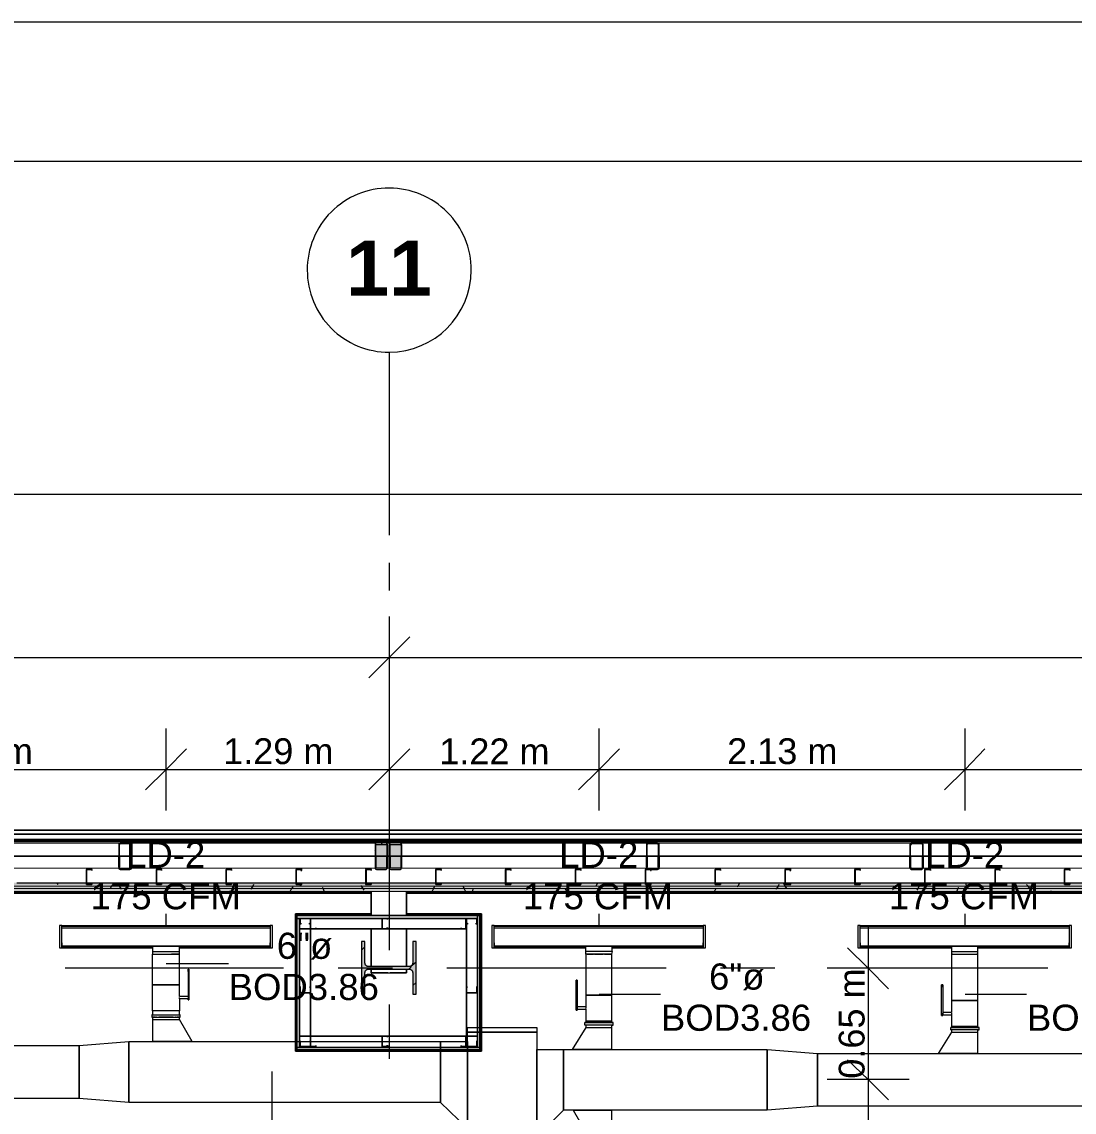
# Model space of a CAD drawing. Header units: metres. Extents: x -2 to 237, y -8 to 52.
# Drawn here: x 44.52 to 50.63, y 45.8 to 52.14 of the extents above; entities that cross this region are included whole.
import ezdxf

# ---------------------------------------------------------------- set-up
doc = ezdxf.new("R2010")
doc.units = ezdxf.units.M
doc.layers.add('HVAC - Ductos', color=5, linetype='Continuous', lineweight=0)
doc.layers.add('PDF4_Text', color=7, linetype='Continuous', lineweight=0)
doc.layers.add('PDF4_Geometry', color=7, linetype='Continuous', lineweight=0, true_color=0xaaaaaa)
doc.layers.add('PDF4_Solid Fills', color=7, linetype='Continuous', lineweight=0, true_color=0xffffff)
doc.styles.add('PDF Helvetica', font='')
doc.styles.add('PDF Helvetica Bold', font='')
doc.styles.get('PDF Helvetica').set_extended_font_data('Helvetica')
doc.styles.get('PDF Helvetica Bold').set_extended_font_data('Helvetica', bold=True)

msp = doc.modelspace()

# ---------------------------------------------------------------- hatches: boundary and pattern name
at = {"layer": 'PDF4_Solid Fills', "lineweight": 0, "transparency": 33554559}
h = msp.add_hatch(color=256, dxfattribs=at)
h.paths.add_polyline_path([(45.0917, 47.2172), (45.1467, 47.2126), (45.1467, 47.2172)])
h.paths.add_polyline_path([(45.0871, 47.3638), (45.1467, 47.3684), (45.0825, 47.3684), (45.0825, 47.2172), (45.0917, 47.2217), (45.0871, 47.2217)])
h.paths.add_polyline_path([(45.1513, 47.2172), (45.1558, 47.3677), (45.1558, 47.3684), (45.1513, 47.3684)])
for points in [[(46.5716, 47.2172), (46.5807, 47.2172), (46.6357, 47.2126), (46.6357, 47.2172), (46.6403, 47.2217), (46.6449, 47.3632), (46.6449, 47.3638), (46.6403, 47.3684), (46.5716, 47.3684)], [(46.6541, 47.2172), (46.6678, 47.2172), (46.7182, 47.2126), (46.7182, 47.2172), (46.7228, 47.2217), (46.7274, 47.3632), (46.7274, 47.3638), (46.7228, 47.3684), (46.6541, 47.3684)], [(4.613, 47.121), (56.1701, 47.121), (56.3746, 47.1164), (56.3763, 47.1164), (56.3763, 47.1347), (18.1105, 47.1393), (4.613, 47.1393)], [(4.613, 47.1072), (56.1701, 47.1072), (56.3759, 47.1026), (56.3763, 47.1026), (56.3763, 47.121), (4.613, 47.121)], [(56.1701, 47.0889), (56.3763, 47.0843), (56.3763, 47.1072), (4.613, 47.1072), (4.613, 47.0889)], [(46.512, 46.6719), (46.512, 46.7957), (46.4936, 46.7957), (46.4936, 46.4887), (46.512, 46.4887), (46.512, 46.617), (46.5166, 46.6307), (46.5212, 46.6353), (46.7823, 46.6353), (46.7915, 46.6261), (46.7915, 46.4887), (46.8098, 46.4887), (46.8098, 46.7957), (46.7915, 46.7957), (46.7869, 46.6628), (46.7777, 46.6537), (46.5258, 46.6491), (46.5258, 46.6537), (46.5212, 46.6582), (46.5166, 46.6582), (46.5166, 46.6719)]]:
    msp.add_hatch(color=256, dxfattribs=at).paths.add_polyline_path(points)
h = msp.add_hatch(color=256, dxfattribs=at)
h.paths.add_polyline_path([(48.1568, 47.2172), (48.2118, 47.2126), (48.2118, 47.2172)])
h.paths.add_polyline_path([(48.1522, 47.3638), (48.2118, 47.3684), (48.1476, 47.3684), (48.1476, 47.2172), (48.1568, 47.2217), (48.1522, 47.2217)])
h.paths.add_polyline_path([(48.2164, 47.2172), (48.2209, 47.3677), (48.2209, 47.3684), (48.2164, 47.3684)])
h = msp.add_hatch(color=256, dxfattribs=at)
h.paths.add_polyline_path([(49.6871, 47.2172), (49.7467, 47.2126), (49.7467, 47.2172)])
h.paths.add_polyline_path([(49.6825, 47.2217), (49.6871, 47.2172), (49.6871, 47.2217)])
h.paths.add_polyline_path([(49.7513, 47.3638), (49.7513, 47.2217), (49.7558, 47.3638)])
h.paths.add_polyline_path([(49.6871, 47.3638), (49.7467, 47.3684), (49.6825, 47.3684), (49.6779, 47.3638), (49.6779, 47.2217), (49.6825, 47.3592)])
h = msp.add_hatch(color=256, dxfattribs=at)
h.paths.add_polyline_path([(46.5212, 47.2172), (46.5487, 47.2126), (46.5487, 47.2172)])
h.paths.add_polyline_path([(46.5212, 47.2126), (46.5166, 47.2126), (46.5166, 47.1256), (46.5166, 47.1256)])
h = msp.add_hatch(color=256, dxfattribs=at)
h.paths.add_polyline_path([(47.3321, 47.2172), (47.3596, 47.2126), (47.3596, 47.2172)])
h.paths.add_polyline_path([(47.3321, 47.2126), (47.3275, 47.2126), (47.3275, 47.1256), (47.3275, 47.1256)])
h = msp.add_hatch(color=256, dxfattribs=at)
h.paths.add_polyline_path([(49.3893, 47.2126), (49.3893, 47.2172), (49.3618, 47.2172)])
h.paths.add_polyline_path([(49.3618, 47.2126), (49.3572, 47.2126), (49.3572, 47.1256), (49.3572, 47.1256)])

# ---------------------------------------------------------------- linework, layer by layer
at = {"layer": 'HVAC - Ductos', "color": 252, "lineweight": 0, "true_color": 0x939598}
for points in [[(6.6289, 49.3935), (56.0876, 49.3935)], [(46.6541, 48.6833), (46.6541, 48.445), (46.6541, 48.2068)], [(46.7731, 48.5642), (46.6541, 48.445), (46.5349, 48.3259)], [(6.6289, 48.445), (16.0625, 48.445), (25.2579, 48.445), (37.4404, 48.445), (46.6541, 48.445), (56.0876, 48.445)], [(45.3574, 47.5562), (45.3574, 47.7945), (45.3574, 48.0327)], [(46.6541, 48.0327), (46.6541, 47.7945), (46.6541, 47.5562)], [(47.8727, 47.5562), (47.8727, 47.7945), (47.8727, 48.0327)], [(49.9986, 47.5562), (49.9986, 47.7945), (49.9986, 48.0327)], [(45.4766, 47.9136), (45.3574, 47.7945), (45.2383, 47.6753)], [(46.7731, 47.9136), (46.6541, 47.7945), (46.5349, 47.6753)], [(47.9919, 47.9136), (47.8727, 47.7945), (47.7537, 47.6753)], [(50.1132, 47.9136), (49.9986, 47.7945), (49.8795, 47.6753)], [(6.6289, 47.7945), (8.1775, 47.7945), (16.0625, 47.7945), (17.5745, 47.7945), (19.4071, 47.7945), (21.7666, 47.7945), (23.9658, 47.7945), (37.4404, 47.7945), (40.9637, 47.7945), (43.1582, 47.7945), (45.3574, 47.7945), (46.6541, 47.7945), (47.8727, 47.7945), (49.9986, 47.7945), (52.3582, 47.7945), (54.5528, 47.7945), (56.0876, 47.7945)]]:
    msp.add_lwpolyline(points, dxfattribs=at)
at = {"layer": 'HVAC - Ductos', "lineweight": 0}
for points in [[(45.3574, 46.8873), (45.3574, 46.956)], [(47.8727, 46.8873), (47.8727, 46.956)], [(49.9986, 46.8873), (49.9986, 46.956)], [(44.7527, 46.8552), (44.7527, 46.8644), (44.7527, 46.8828), (44.7527, 46.8873), (45.9622, 46.8873), (45.9622, 46.8828), (45.9622, 46.8644), (45.9622, 46.8552)], [(45.9622, 46.8828), (44.7527, 46.8828)], [(44.7527, 46.8598), (44.7527, 46.8644), (44.7527, 46.869)], [(45.9622, 46.869), (45.9622, 46.8644), (45.9622, 46.8598)], [(47.2634, 46.8552), (47.2634, 46.8644), (47.2634, 46.8828), (47.2634, 46.8873), (48.4776, 46.8873), (48.4776, 46.8828), (48.4776, 46.8644), (48.4776, 46.8552)], [(48.4776, 46.8828), (47.2634, 46.8828)], [(47.2634, 46.8598), (47.2634, 46.8644), (47.2634, 46.869)], [(48.4776, 46.869), (48.4776, 46.8644), (48.4776, 46.8598)], [(49.3893, 46.8552), (49.3893, 46.8644), (49.3893, 46.8828), (49.3893, 46.8873), (50.6034, 46.8873), (50.6034, 46.8828), (50.6034, 46.8644), (50.6034, 46.8552)], [(50.6034, 46.8828), (49.3893, 46.8828)], [(49.3893, 46.8598), (49.3893, 46.8644), (49.3893, 46.869)], [(49.4351, 46.8782), (49.4351, 45.9939), (49.4351, 44.6331)], [(50.6034, 46.869), (50.6034, 46.8644), (50.6034, 46.8598)], [(44.7527, 46.8232), (44.7527, 46.8323)], [(44.7527, 46.814), (44.7527, 46.8186)], [(45.9622, 46.8323), (45.9622, 46.8232)], [(45.9622, 46.8186), (45.9622, 46.814)], [(47.2634, 46.8232), (47.2634, 46.8323)], [(47.2634, 46.814), (47.2634, 46.8186)], [(48.4776, 46.8323), (48.4776, 46.8232)], [(48.4776, 46.8186), (48.4776, 46.814)], [(49.3893, 46.8232), (49.3893, 46.8323)], [(49.3893, 46.814), (49.3893, 46.8186)], [(50.6034, 46.8323), (50.6034, 46.8232)], [(50.6034, 46.8186), (50.6034, 46.814)], [(44.7527, 46.7728), (44.7527, 46.7774), (44.7527, 46.7866), (44.7527, 46.782), (44.7527, 46.7774)], [(44.7527, 46.782), (44.7527, 46.759), (44.7527, 46.7636), (45.2796, 46.7636)], [(44.7527, 46.759), (45.2796, 46.759)], [(45.4857, 46.4704), (45.4857, 46.4658), (45.4857, 46.4612), (45.4353, 46.4612), (45.4353, 46.3925), (45.4308, 46.3925), (45.4216, 46.3925), (45.4124, 46.3925), (45.3941, 46.3925), (45.3758, 46.3925), (45.3574, 46.3925), (45.3391, 46.3925), (45.3208, 46.3925), (45.3024, 46.3925), (45.2933, 46.3925), (45.2842, 46.3925), (45.2796, 46.3925), (45.2796, 46.5437), (45.2842, 46.5437), (45.2933, 46.5437), (45.3024, 46.5437), (45.3208, 46.5437), (45.3391, 46.5437), (45.3574, 46.5437), (45.3758, 46.5437), (45.3941, 46.5437), (45.4124, 46.5437), (45.4216, 46.5437), (45.4308, 46.5437), (45.4353, 46.5437), (45.4308, 46.5437), (45.4216, 46.5437), (45.4124, 46.5437), (45.3941, 46.5437), (45.3758, 46.5437), (45.3574, 46.5437), (45.3391, 46.5437), (45.3208, 46.5437), (45.3024, 46.5437), (45.2933, 46.5437), (45.2842, 46.5437), (45.2796, 46.5437), (45.2796, 46.7224), (45.2887, 46.7224), (45.3024, 46.7224), (45.33, 46.7224), (45.3574, 46.7224), (45.3849, 46.7224), (45.4124, 46.7224), (45.4262, 46.7224), (45.4353, 46.7224), (45.4353, 46.7361), (45.4353, 46.7682), (45.4308, 46.7682), (45.4216, 46.7682), (45.4124, 46.7682), (45.3941, 46.7682), (45.3758, 46.7682), (45.3574, 46.7682), (45.3391, 46.7682), (45.3208, 46.7682), (45.3024, 46.7682), (45.2933, 46.7682), (45.2842, 46.7682), (45.2796, 46.7682), (45.2796, 46.7361), (45.2796, 46.7224), (45.2842, 46.7224), (45.2887, 46.7224), (45.2933, 46.7224), (45.3024, 46.7224), (45.3208, 46.7224), (45.3254, 46.7224)], [(45.2796, 46.7361), (45.2842, 46.7361), (45.3024, 46.7361), (45.33, 46.7361), (45.3574, 46.7361), (45.3895, 46.7361), (45.4124, 46.7361), (45.4308, 46.7361), (45.4353, 46.7361)], [(45.9622, 46.782), (45.9622, 46.759), (45.9622, 46.7636), (45.4353, 46.7636)], [(45.4353, 46.759), (45.9622, 46.759)], [(45.9622, 46.7728), (45.9622, 46.7774), (45.9622, 46.7866), (45.9622, 46.782), (45.9622, 46.7774)], [(47.2634, 46.7728), (47.2634, 46.7774), (47.2634, 46.7866), (47.2634, 46.782), (47.2634, 46.7774)], [(47.2634, 46.782), (47.2634, 46.759), (47.2634, 46.7636), (47.7949, 46.7636)], [(47.2634, 46.759), (47.7949, 46.759)], [(47.7995, 46.7224), (47.7949, 46.7224), (47.7949, 46.4841), (47.7995, 46.4841), (47.804, 46.4841), (47.8178, 46.4841), (47.8315, 46.4841), (47.8499, 46.4841), (47.8727, 46.4841), (47.8911, 46.4841), (47.9094, 46.4841), (47.9232, 46.4841), (47.9369, 46.4841), (47.946, 46.4841), (47.946, 46.7224), (47.9415, 46.7224), (47.9232, 46.7224), (47.9002, 46.7224), (47.8727, 46.7224), (47.8407, 46.7224), (47.8178, 46.7224), (47.7995, 46.7224), (47.7949, 46.7224), (47.7949, 46.7361), (47.7949, 46.7682), (47.7995, 46.7682), (47.804, 46.7682), (47.8178, 46.7682), (47.8315, 46.7682), (47.8499, 46.7682), (47.8727, 46.7682), (47.8911, 46.7682), (47.9094, 46.7682), (47.9232, 46.7682), (47.9369, 46.7682), (47.946, 46.7682), (47.946, 46.7361)], [(47.9048, 46.7224), (47.9094, 46.7224), (47.9232, 46.7224), (47.9369, 46.7224), (47.9415, 46.7224), (47.946, 46.7224), (47.9506, 46.7361), (47.9415, 46.7361), (47.9278, 46.7361), (47.9002, 46.7361), (47.8727, 46.7361), (47.8407, 46.7361), (47.8178, 46.7361), (47.7995, 46.7361), (47.7949, 46.7361)], [(47.8911, 46.7361), (47.8819, 46.7361)], [(48.4776, 46.782), (48.4776, 46.759), (48.4776, 46.7636), (47.946, 46.7636)], [(47.946, 46.759), (48.4776, 46.759)], [(48.4776, 46.7728), (48.4776, 46.7774), (48.4776, 46.7866), (48.4776, 46.782), (48.4776, 46.7774)], [(49.5542, 46.5208), (49.4351, 46.6399), (49.3159, 46.759)], [(49.3893, 46.7728), (49.3893, 46.7774), (49.3893, 46.7866), (49.3893, 46.782), (49.3893, 46.7774)], [(49.3893, 46.782), (49.3893, 46.759), (49.3893, 46.7636), (49.9207, 46.7636)], [(49.3893, 46.759), (49.9207, 46.759)], [(49.9253, 46.7224), (49.9207, 46.7224), (49.9253, 46.7224), (49.9437, 46.7224), (49.9665, 46.7224), (49.9986, 46.7224), (50.0262, 46.7224), (50.049, 46.7224), (50.0673, 46.7224), (50.0719, 46.7224), (50.0719, 46.7361), (50.0719, 46.7682), (50.0628, 46.7682), (50.049, 46.7682), (50.0353, 46.7682), (50.017, 46.7682), (49.9986, 46.7682), (49.9757, 46.7682), (49.9574, 46.7682), (49.9437, 46.7682), (49.9299, 46.7682), (49.9207, 46.7682), (49.9207, 46.7361), (49.9207, 46.7224), (49.9207, 46.452), (49.9299, 46.452), (49.9437, 46.452), (49.9574, 46.452), (49.9757, 46.452), (49.9986, 46.452), (50.017, 46.452), (50.0353, 46.452), (50.049, 46.452), (50.0628, 46.452), (50.0719, 46.452), (50.0719, 46.7224), (50.0673, 46.7224)], [(49.9207, 46.7361), (49.9253, 46.7361), (49.9437, 46.7361), (49.9665, 46.7361), (49.9986, 46.7361), (50.0262, 46.7361), (50.0536, 46.7361), (50.0673, 46.7361), (50.0719, 46.7361)], [(50.6034, 46.782), (50.6034, 46.759), (50.6034, 46.7636), (50.0719, 46.7636)], [(50.0719, 46.759), (50.6034, 46.759)], [(50.6034, 46.7728), (50.6034, 46.7774), (50.6034, 46.7866), (50.6034, 46.782), (50.6034, 46.7774)], [(45.33, 46.7224), (45.3391, 46.7224), (45.3574, 46.7224), (45.3758, 46.7224), (45.3849, 46.7224)], [(45.4857, 46.475), (45.4353, 46.475), (45.4353, 46.5437), (45.4353, 46.7224), (45.4308, 46.7224), (45.4262, 46.7224), (45.4216, 46.7224), (45.4124, 46.7224), (45.3941, 46.7224), (45.3895, 46.7224)], [(47.804, 46.7224), (47.8178, 46.7224), (47.8315, 46.7224), (47.8407, 46.7224)], [(47.8453, 46.7224), (47.8499, 46.7224), (47.8727, 46.7224), (47.8911, 46.7224), (47.8957, 46.7224)], [(49.9299, 46.7224), (49.9437, 46.7224), (49.9574, 46.7224), (49.9665, 46.7224)], [(49.9711, 46.7224), (49.9757, 46.7224), (49.9986, 46.7224), (50.017, 46.7224), (50.0216, 46.7224)], [(50.0262, 46.7224), (50.0353, 46.7224), (50.049, 46.7224), (50.0628, 46.7224)], [(45.3574, 46.6674), (45.7194, 46.6674)], [(45.4903, 46.6353), (45.4857, 46.6353)], [(45.4857, 46.6215), (45.4857, 46.6261), (45.4857, 46.6307), (45.4857, 46.6353), (45.4857, 46.6307), (45.4857, 46.6261), (45.4857, 46.6215), (45.4857, 46.4704), (45.4857, 46.4658), (45.4857, 46.4612), (45.4857, 46.4566), (45.4857, 46.4612), (45.4857, 46.4658), (45.4857, 46.4612)], [(45.4903, 46.6215), (45.4903, 46.6261), (45.4903, 46.6307), (45.4903, 46.6353), (45.4903, 46.6307), (45.4903, 46.6261), (45.4903, 46.6215), (45.4903, 46.4704), (45.4903, 46.4658), (45.4903, 46.4612), (45.4903, 46.4566), (45.4903, 46.4612), (45.4903, 46.4658), (45.4903, 46.4704)], [(49.6734, 46.6399), (49.4351, 46.6399), (49.1969, 46.6399)], [(47.7445, 46.5712), (47.7399, 46.5712)], [(47.7399, 46.4062), (47.7399, 46.4016), (47.7399, 46.397), (47.7399, 46.4016), (47.7399, 46.4062), (47.7399, 46.562)], [(47.7445, 46.562), (47.7445, 46.4062), (47.7445, 46.4016), (47.7445, 46.397), (47.7445, 46.4016), (47.7445, 46.4062), (47.7445, 46.4016), (47.7949, 46.4016), (47.7949, 46.333), (47.7995, 46.333), (47.804, 46.333), (47.8178, 46.333), (47.8315, 46.333), (47.8499, 46.333), (47.8727, 46.333), (47.8911, 46.333), (47.9094, 46.333), (47.9232, 46.333), (47.9369, 46.333), (47.946, 46.333), (47.946, 46.4841), (47.9369, 46.4841), (47.9232, 46.4841), (47.9094, 46.4841), (47.8911, 46.4841), (47.8727, 46.4841), (47.8499, 46.4841), (47.8315, 46.4841), (47.8178, 46.4841), (47.804, 46.4841), (47.7995, 46.4841), (47.7949, 46.4841), (47.7949, 46.4154), (47.7445, 46.4154)], [(47.8727, 46.4887), (48.2301, 46.4887)], [(49.8703, 46.5437), (49.8612, 46.5437)], [(49.8612, 46.3788), (49.8612, 46.3742), (49.8612, 46.3696), (49.8612, 46.365), (49.8612, 46.3696), (49.8612, 46.3742), (49.8612, 46.3788), (49.8612, 46.5299)], [(49.8703, 46.5299), (49.8703, 46.3788), (49.8703, 46.3742), (49.8703, 46.3696), (49.8703, 46.365), (49.8703, 46.3696), (49.8703, 46.3742)], [(49.9986, 46.4887), (50.356, 46.4887)], [(45.4353, 46.4658), (45.4353, 46.4612), (45.4353, 46.4658), (45.4353, 46.4704)], [(45.4857, 46.4566), (45.4903, 46.4566)], [(50.0719, 46.2963), (50.0719, 46.3008), (50.0719, 46.452), (50.0628, 46.452), (50.049, 46.452), (50.0353, 46.452), (50.017, 46.452), (49.9986, 46.452), (49.9757, 46.452), (49.9574, 46.452), (49.9437, 46.452), (49.9299, 46.452), (49.9207, 46.452), (49.9207, 46.3833), (49.8703, 46.3833)], [(45.2796, 46.3558), (45.275, 46.3558), (45.2796, 46.3558), (45.2842, 46.3558), (45.2979, 46.3558), (45.3162, 46.3558), (45.3346, 46.3558), (45.3574, 46.3558), (45.3804, 46.3558), (45.3986, 46.3558), (45.417, 46.3558), (45.4308, 46.3558), (45.4353, 46.3558), (45.4399, 46.3558), (45.4399, 46.3696), (45.4353, 46.3696), (45.4353, 46.3925), (45.4308, 46.3925), (45.4216, 46.3925), (45.4124, 46.3925), (45.3941, 46.3925), (45.3758, 46.3925), (45.3574, 46.3925), (45.3391, 46.3925), (45.3208, 46.3925), (45.3024, 46.3925), (45.2933, 46.3925), (45.2842, 46.3925), (45.2796, 46.3925), (45.2796, 46.3696), (45.275, 46.3696), (45.2796, 46.3696), (45.2842, 46.3696), (45.2979, 46.3696), (45.3162, 46.3696), (45.3346, 46.3696), (45.3574, 46.3696), (45.3804, 46.3696), (45.3986, 46.3696), (45.417, 46.3696), (45.4308, 46.3696), (45.4353, 46.3696), (45.4399, 46.3696)], [(45.275, 46.3696), (45.275, 46.3558)], [(45.2933, 46.3558), (45.2842, 46.3558), (45.2796, 46.3558), (45.2796, 46.3421), (45.2842, 46.3421), (45.2933, 46.3421), (45.3024, 46.3421), (45.3208, 46.3421), (45.3391, 46.3421), (45.3574, 46.3421), (45.3758, 46.3421), (45.3941, 46.3421), (45.4124, 46.3421), (45.4216, 46.3421), (45.4308, 46.3421), (45.4353, 46.3421), (45.4353, 46.3558), (45.4308, 46.3558), (45.4216, 46.3558)], [(45.3024, 46.3558), (45.2979, 46.3558)], [(45.3986, 46.3558), (45.3941, 46.3558), (45.3758, 46.3558), (45.3574, 46.3558), (45.3391, 46.3558), (45.3208, 46.3558), (45.3162, 46.3558)], [(45.417, 46.3558), (45.4124, 46.3558)], [(45.4353, 46.3558), (45.4399, 46.3558)], [(47.7399, 46.397), (47.7445, 46.397)], [(47.7949, 46.4154), (47.7949, 46.4108), (47.7949, 46.4062)], [(49.8612, 46.365), (49.8703, 46.365)], [(49.8703, 46.3788), (49.8703, 46.3742), (49.8703, 46.3696), (49.9207, 46.3696), (49.9207, 46.3008), (49.9207, 46.2963)], [(49.9207, 46.3788), (49.9207, 46.3742), (49.9207, 46.3696)], [(45.2796, 46.3421), (45.2796, 46.2138), (45.2887, 46.2138), (45.3024, 46.2138), (45.33, 46.2138), (45.3574, 46.2138), (45.4353, 46.2138), (45.4628, 46.2138), (45.4857, 46.2138), (45.5041, 46.2138), (45.5087, 46.2138), (45.4353, 46.3421)], [(45.3254, 46.3421), (45.33, 46.3421)], [(45.3849, 46.3421), (45.3895, 46.3421)], [(47.7949, 46.2963), (47.717, 46.168), (47.7261, 46.168), (47.7399, 46.168), (47.7674, 46.168), (47.7949, 46.168), (47.8727, 46.168), (47.9002, 46.168), (47.9232, 46.168), (47.9415, 46.168), (47.946, 46.168), (47.946, 46.2963)], [(47.7949, 46.31), (47.7903, 46.31), (47.7903, 46.3238), (47.7995, 46.3238), (47.8132, 46.3238), (47.8315, 46.3238), (47.8499, 46.3238), (47.8727, 46.3238), (47.8911, 46.3238), (47.914, 46.3238), (47.9278, 46.3238), (47.9415, 46.3238), (47.9506, 46.3238), (47.9552, 46.3238), (47.9506, 46.3238), (47.946, 46.3238), (47.946, 46.333), (47.9369, 46.333), (47.9232, 46.333), (47.9094, 46.333), (47.8911, 46.333), (47.8727, 46.333), (47.8499, 46.333), (47.8315, 46.333), (47.8178, 46.333), (47.804, 46.333), (47.7995, 46.333), (47.7949, 46.333), (47.7949, 46.3238), (47.7995, 46.3238), (47.804, 46.3238), (47.8178, 46.3238), (47.8315, 46.3238), (47.8499, 46.3238), (47.8727, 46.3238), (47.8911, 46.3238), (47.9094, 46.3238), (47.9232, 46.3238), (47.9369, 46.3238), (47.9415, 46.3238)], [(47.7949, 46.3238), (47.7903, 46.3238)], [(47.804, 46.31), (47.7995, 46.31), (47.7949, 46.31), (47.7949, 46.2963), (47.7995, 46.2963), (47.804, 46.2963), (47.8178, 46.2963), (47.8315, 46.2963), (47.8499, 46.2963), (47.8727, 46.2963), (47.8911, 46.2963), (47.9094, 46.2963), (47.9232, 46.2963), (47.9369, 46.2963), (47.946, 46.2963), (47.946, 46.31), (47.9506, 46.31), (47.9552, 46.31), (47.9506, 46.31), (47.9415, 46.31), (47.9278, 46.31), (47.914, 46.31), (47.8911, 46.31), (47.8727, 46.31), (47.8499, 46.31), (47.8315, 46.31), (47.8132, 46.31), (47.7995, 46.31), (47.7903, 46.31)], [(47.8178, 46.31), (47.8132, 46.31)], [(47.914, 46.31), (47.9094, 46.31), (47.8911, 46.31), (47.8727, 46.31), (47.8499, 46.31), (47.8315, 46.31)], [(47.8407, 46.2963), (47.8453, 46.2963)], [(47.8957, 46.2963), (47.9002, 46.2963), (47.9048, 46.2963)], [(47.9278, 46.31), (47.9232, 46.31)], [(47.9415, 46.31), (47.9369, 46.31)], [(47.9552, 46.31), (47.9552, 46.3238)], [(49.9161, 46.2825), (49.9207, 46.2825), (49.9207, 46.2688), (49.9299, 46.2688), (49.9437, 46.2688), (49.9574, 46.2688), (49.9757, 46.2688), (49.9986, 46.2688), (50.017, 46.2688), (50.0353, 46.2688), (50.049, 46.2688), (50.0628, 46.2688), (50.0719, 46.2688), (50.0719, 46.2825), (50.0765, 46.2825), (50.0811, 46.2825), (50.0765, 46.2825), (50.0673, 46.2825), (50.0536, 46.2825), (50.0399, 46.2825), (50.017, 46.2825), (49.9986, 46.2825), (49.9757, 46.2825), (49.9574, 46.2825), (49.9391, 46.2825), (49.9253, 46.2825), (49.9161, 46.2825), (49.9161, 46.2963)], [(50.0811, 46.2825), (50.0811, 46.2963)], [(49.9207, 46.2688), (49.8429, 46.1451), (49.8521, 46.1451), (49.8657, 46.1451), (49.8933, 46.1451), (49.9207, 46.1451), (49.9986, 46.1451), (50.0262, 46.1451), (50.049, 46.1451), (50.0673, 46.1451), (50.0719, 46.1451), (50.0719, 46.2688)], [(49.9299, 46.2825), (49.9253, 46.2825)], [(49.9437, 46.2825), (49.9391, 46.2825)], [(50.0399, 46.2825), (50.0353, 46.2825), (50.017, 46.2825), (49.9986, 46.2825), (49.9757, 46.2825), (49.9574, 46.2825)], [(49.9665, 46.2688), (49.9711, 46.2688)], [(50.0216, 46.2688), (50.0262, 46.2688)], [(50.0536, 46.2825), (50.049, 46.2825)], [(50.0673, 46.2825), (50.0628, 46.2825)], [(44.8534, 46.1909), (45.1421, 46.2138)], [(44.8534, 45.8839), (44.8534, 46.1909)], [(45.1421, 46.2138), (45.1421, 45.861)], [(45.5087, 46.2138), (45.5041, 46.2138), (45.4857, 46.2138), (45.4628, 46.2138), (45.4353, 46.2138), (45.3574, 46.2138), (45.33, 46.2138), (45.3024, 46.2138), (45.2887, 46.2138), (45.2796, 46.2138)], [(47.946, 46.168), (47.9415, 46.168), (47.9232, 46.168), (47.9002, 46.168), (47.8727, 46.168), (47.7949, 46.168), (47.7674, 46.168), (47.7399, 46.168), (47.7261, 46.168), (47.717, 46.168)], [(49.5542, 45.8748), (49.4351, 45.9939), (49.3159, 46.1084)], [(50.0719, 46.1451), (50.0673, 46.1451), (50.049, 46.1451), (50.0262, 46.1451), (49.9986, 46.1451), (49.9207, 46.1451), (49.8933, 46.1451), (49.8657, 46.1451), (49.8521, 46.1451), (49.8429, 46.1451)], [(45.9714, 46.0397), (45.9714, 45.6732)], [(49.6734, 45.9939), (49.4351, 45.9939), (49.1969, 45.9939)], [(45.1421, 45.861), (44.8534, 45.8839)], [(47.946, 45.687), (47.946, 45.8152), (47.9415, 45.8152), (47.9232, 45.8152), (47.9002, 45.8152), (47.8727, 45.8152), (47.7949, 45.8152), (47.7674, 45.8152), (47.7399, 45.8152), (47.7261, 45.8152), (47.7215, 45.8152), (47.7949, 45.687)], [(47.7215, 45.8152), (47.7261, 45.8152), (47.7399, 45.8152), (47.7674, 45.8152), (47.7949, 45.8152), (47.8727, 45.8152), (47.9002, 45.8152), (47.9232, 45.8152), (47.9415, 45.8152), (47.946, 45.8152)]]:
    msp.add_lwpolyline(points, dxfattribs=at)
for points in [[(44.7389, 46.8873), (44.7389, 46.759), (44.7527, 46.759), (44.7527, 46.8873)], [(44.7527, 46.8736), (45.9622, 46.8736), (45.9622, 46.7682), (44.7527, 46.7682)], [(45.976, 46.8873), (45.9622, 46.8873), (45.9622, 46.759), (45.976, 46.759)], [(47.2497, 46.8873), (47.2497, 46.759), (47.2634, 46.759), (47.2634, 46.8873)], [(47.2634, 46.8736), (48.4776, 46.8736), (48.4776, 46.7682), (47.2634, 46.7682)], [(48.4913, 46.8873), (48.4776, 46.8873), (48.4776, 46.759), (48.4913, 46.759)], [(49.3755, 46.8873), (49.3755, 46.759), (49.3893, 46.759), (49.3893, 46.8873)], [(49.3893, 46.8736), (50.6034, 46.8736), (50.6034, 46.7682), (49.3893, 46.7682)], [(50.6171, 46.8873), (50.6034, 46.8873), (50.6034, 46.759), (50.6171, 46.759)], [(45.9622, 46.7682), (44.7527, 46.7682)], [(48.4776, 46.7682), (47.2634, 46.7682)], [(50.6034, 46.7682), (49.3893, 46.7682)], [(47.7399, 46.562), (47.7399, 46.5666), (47.7399, 46.5712), (47.7399, 46.5666)], [(47.7445, 46.562), (47.7445, 46.5666), (47.7445, 46.5712), (47.7445, 46.5666)], [(49.8612, 46.5299), (49.8612, 46.5345), (49.8612, 46.5391), (49.8612, 46.5437), (49.8612, 46.5391), (49.8612, 46.5345)], [(49.8703, 46.5299), (49.8703, 46.5345), (49.8703, 46.5391), (49.8703, 46.5437), (49.8703, 46.5391), (49.8703, 46.5345)], [(45.4353, 46.4612), (45.4353, 46.4658)], [(47.5108, 46.2688), (47.1077, 46.2688), (47.1077, 46.2963), (47.5108, 46.2963)], [(49.9161, 46.2963), (49.9253, 46.2963), (49.9391, 46.2963), (49.9574, 46.2963), (49.9757, 46.2963), (49.9986, 46.2963), (50.017, 46.2963), (50.0399, 46.2963), (50.0536, 46.2963), (50.0673, 46.2963), (50.0765, 46.2963), (50.0811, 46.2963), (50.0765, 46.2963), (50.0673, 46.2963), (50.0536, 46.2963), (50.0399, 46.2963), (50.017, 46.2963), (49.9986, 46.2963), (49.9757, 46.2963), (49.9574, 46.2963), (49.9391, 46.2963), (49.9253, 46.2963)], [(49.9207, 46.3008), (49.9299, 46.3008), (49.9437, 46.3008), (49.9574, 46.3008), (49.9757, 46.3008), (49.9986, 46.3008), (50.017, 46.3008), (50.0353, 46.3008), (50.049, 46.3008), (50.0628, 46.3008), (50.0719, 46.3008), (50.0628, 46.3008), (50.049, 46.3008), (50.0353, 46.3008), (50.017, 46.3008), (49.9986, 46.3008), (49.9757, 46.3008), (49.9574, 46.3008), (49.9437, 46.3008), (49.9299, 46.3008)], [(50.0719, 46.3008), (50.0628, 46.3008), (50.049, 46.3008), (50.0353, 46.3008), (50.017, 46.3008), (49.9986, 46.3008), (49.9757, 46.3008), (49.9574, 46.3008), (49.9437, 46.3008), (49.9299, 46.3008), (49.9207, 46.3008), (49.9299, 46.3008), (49.9437, 46.3008), (49.9574, 46.3008), (49.9757, 46.3008), (49.9986, 46.3008), (50.017, 46.3008), (50.0353, 46.3008), (50.049, 46.3008), (50.0628, 46.3008)], [(49.9207, 46.2963), (49.9299, 46.2963), (49.9437, 46.2963), (49.9574, 46.2963), (49.9757, 46.2963), (49.9986, 46.2963), (50.017, 46.2963), (50.0353, 46.2963), (50.049, 46.2963), (50.0628, 46.2963), (50.0719, 46.2963), (50.0628, 46.2963), (50.049, 46.2963), (50.0353, 46.2963), (50.017, 46.2963), (49.9986, 46.2963), (49.9757, 46.2963), (49.9574, 46.2963), (49.9437, 46.2963), (49.9299, 46.2963)], [(47.5108, 46.2688), (47.5108, 45.325), (47.1077, 45.325), (47.1077, 46.2688)], [(44.8534, 45.8839), (42.9292, 45.8839), (42.9292, 46.1909), (44.8534, 46.1909)], [(47.1077, 46.2138), (47.1077, 45.7098), (46.9518, 45.861), (46.9518, 46.2138), (46.9518, 45.861), (45.1421, 45.861), (45.1421, 46.2138), (46.9518, 46.2138)], [(47.5108, 46.168), (47.6666, 46.168), (47.6666, 45.8152), (47.5108, 45.6594)], [(47.6666, 45.8152), (47.6666, 46.168), (48.8487, 46.168), (48.8487, 45.8152)], [(49.1418, 45.8381), (48.8487, 45.8152), (48.8487, 46.168), (49.1418, 46.1451)], [(49.1418, 46.1451), (50.9791, 46.1451), (50.9791, 45.8381), (49.1418, 45.8381)]]:
    msp.add_lwpolyline(points, close=True, dxfattribs=at)
at = {"layer": 'PDF4_Geometry', "color": 7, "lineweight": 9}
msp.add_lwpolyline([(87.8798, 52.1364), (87.8798, -7.8416), (-2.0899, -7.8416), (-2.0899, 52.1364)], close=True, dxfattribs=at)
msp.add_lwpolyline([(87.4029, 51.3255), (-0.9903, 51.3255), (-0.9903, -7.1774), (87.4029, -7.1774)], dxfattribs=at)
at = {"layer": 'PDF4_Geometry', "lineweight": 0}
msp.add_lwpolyline([(46.6541, 51.1703, 0.418321), (46.1776, 50.6939, 0.414769), (46.6541, 50.2174, 0.411101), (47.1305, 50.6939, 0.414662)], format="xyb", close=True, dxfattribs=at)
for points in [[(46.6541, 50.2174), (46.6541, 49.7409)], [(46.6541, 49.5805), (46.6541, 49.4247)], [(46.6541, 48.2022), (46.6541, 46.7453)], [(37.4541, 47.4417), (38.989, 47.4417), (40.5192, 47.4417), (42.0541, 47.4417), (43.5844, 47.4417), (45.1192, 47.4417), (46.6495, 47.4417), (48.1843, 47.4417), (49.7146, 47.4417), (51.2494, 47.4417), (52.7842, 47.4417), (54.3145, 47.4417), (52.7842, 47.4417), (51.2494, 47.4417), (49.7146, 47.4417), (48.1843, 47.4417), (46.6495, 47.4417), (45.1192, 47.4417), (43.5844, 47.4417), (42.0541, 47.4417), (40.5192, 47.4417), (38.989, 47.4417), (37.4541, 47.4417)], [(45.1559, 47.4417), (45.078, 47.4417)], [(46.6907, 47.4417), (46.6128, 47.4417)], [(48.2209, 47.4417), (48.1476, 47.4417)], [(49.7558, 47.4417), (49.6779, 47.4417)], [(43.5569, 47.3684), (42.1228, 47.3684), (43.5844, 47.3684), (45.1192, 47.3684), (46.5807, 47.3684), (45.1467, 47.3684)], [(43.6164, 47.3684), (45.0917, 47.3684)], [(45.1009, 47.3638), (45.1055, 47.3684)], [(46.6083, 47.3592), (46.6128, 47.3684)], [(48.1568, 47.3684), (46.7182, 47.3684), (48.1843, 47.3684), (49.7146, 47.3684), (51.1807, 47.3684), (49.7467, 47.3684)], [(48.1568, 47.2126), (48.2118, 47.2126), (48.2209, 47.2172), (48.2209, 47.2217), (48.2209, 47.3592), (48.2209, 47.3638), (48.2118, 47.3684), (48.1568, 47.3684), (48.1476, 47.3638), (48.1476, 47.3592), (48.1476, 47.2217), (48.1476, 47.2172), (48.1522, 47.2172)], [(48.2118, 47.3684), (49.6871, 47.3684)], [(45.0825, 47.3409), (45.0871, 47.3455)], [(46.5716, 47.3226), (46.5761, 47.3272)], [(45.0825, 47.2263), (45.0825, 47.2905)], [(45.0871, 47.2905), (45.0871, 47.2263)], [(45.1513, 47.2263), (45.1513, 47.2905)], [(45.1559, 47.2905), (45.1559, 47.2263)], [(46.5716, 47.2905), (46.5716, 47.2263)], [(46.5761, 47.2905), (46.5761, 47.2263)], [(46.6403, 47.2263), (46.6403, 47.2905)], [(46.6449, 47.2263), (46.6449, 47.2905)], [(46.6541, 47.2905), (46.6541, 47.2263)], [(46.6587, 47.2905), (46.6587, 47.2263)], [(46.7228, 47.2263), (46.7228, 47.2905)], [(46.7274, 47.2263), (46.7274, 47.2905)], [(48.1476, 47.2263), (48.1476, 47.2905)], [(48.1522, 47.2905), (48.1522, 47.2263)], [(48.2164, 47.2263), (48.2164, 47.2905)], [(48.2209, 47.2905), (48.2209, 47.2263)], [(49.6779, 47.2217), (49.6779, 47.2905)], [(49.6825, 47.2905), (49.6825, 47.2217)], [(49.7513, 47.2217), (49.7513, 47.2905)], [(49.7558, 47.2905), (49.7558, 47.2217)], [(4.613, 47.2263), (56.3763, 47.2217)], [(4.613, 47.121), (56.3763, 47.1164)], [(46.5166, 47.1347), (46.1134, 47.1347), (45.7057, 47.1347), (45.3024, 47.1347), (44.8947, 47.1347), (44.4915, 47.1347)], [(47.3275, 47.1347), (46.9244, 47.1347), (46.5212, 47.1347)], [(49.3572, 47.1347), (48.954, 47.1347), (48.5462, 47.1347), (48.143, 47.1347), (47.7353, 47.1347), (47.3321, 47.1347)], [(52.1978, 47.1347), (51.7946, 47.1347), (51.3869, 47.1347), (50.9837, 47.1347), (50.576, 47.1347), (50.1728, 47.1347), (49.765, 47.1347), (49.3618, 47.1347)], [(4.613, 47.1072), (56.3763, 47.1026)], [(56.3763, 47.0843), (4.613, 47.0889)], [(46.5487, 47.0843), (37.5549, 47.0889)], [(37.5549, 47.0889), (46.5487, 47.0843)], [(46.5487, 47.0843), (37.5549, 47.0889)], [(37.5549, 47.0889), (46.5487, 47.0843)], [(37.5549, 47.0843), (46.5487, 47.0843)], [(46.5487, 47.0843), (37.5549, 47.0843)], [(46.7548, 47.0843), (55.7486, 47.0843)], [(55.7486, 47.0843), (46.7548, 47.0843)], [(55.7486, 47.0843), (46.7548, 47.0843)], [(46.7548, 47.0843), (55.7486, 47.0843)], [(46.7548, 47.0843), (55.7486, 47.0843)], [(55.7486, 47.0843), (46.7548, 47.0843)], [(46.7548, 47.0843), (55.7486, 47.0843)], [(55.7486, 47.0843), (46.7548, 47.0843)], [(46.118, 46.9468), (46.118, 46.168), (46.118, 46.9468)], [(46.5487, 46.9468), (46.118, 46.9468)], [(46.118, 46.9468), (46.5487, 46.9468)], [(47.1809, 46.9468), (46.118, 46.9468), (47.1809, 46.9468)], [(47.1809, 46.168), (47.1809, 46.9468), (47.1809, 46.168)], [(46.4936, 46.7453), (46.512, 46.7636)], [(46.7869, 46.6582), (46.8098, 46.6765)], [(46.0401, 46.6399), (44.771, 46.6399)], [(46.6723, 46.6399), (46.3562, 46.6399)], [(46.5487, 46.6353), (46.5487, 46.6124), (46.5487, 46.6353)], [(46.6311, 46.6124), (46.6357, 46.6124), (46.6403, 46.6124), (46.6449, 46.6124), (46.6403, 46.6124), (46.6357, 46.6124), (46.6311, 46.6124), (46.5487, 46.6124), (46.7548, 46.6124), (46.6723, 46.6124), (46.6678, 46.6124), (46.6632, 46.6124), (46.6587, 46.6124), (46.6632, 46.6124), (46.6678, 46.6124), (46.6723, 46.6124)], [(46.7685, 46.6353), (46.7823, 46.6491)], [(48.2622, 46.6399), (46.9885, 46.6399)], [(48.8945, 46.6399), (48.5783, 46.6399)], [(50.4797, 46.6399), (49.2106, 46.6399)], [(46.7915, 46.5391), (46.8098, 46.5574)], [(46.6541, 46.4292), (46.6541, 46.113)], [(47.1809, 46.168), (46.118, 46.168), (47.1809, 46.168)]]:
    msp.add_lwpolyline(points, dxfattribs=at)
at = {"layer": 'PDF4_Geometry', "color": 252, "lineweight": 0, "true_color": 0x939598}
for points in [[(46.6541, 49.7875), (46.6541, 49.1552)], [(46.6541, 48.9948), (46.6541, 48.8345)], [(46.6541, 48.6787), (46.6541, 48.2022)]]:
    msp.add_lwpolyline(points, dxfattribs=at)
at = {"layer": 'PDF4_Geometry', "lineweight": 0}
for points in [[(45.1192, 47.4188), (43.5844, 47.4188)], [(45.1192, 47.3867), (43.5844, 47.3867)], [(45.1192, 47.3775), (43.5844, 47.3775)], [(45.0825, 47.2217), (45.0825, 47.2172), (45.0917, 47.2126), (45.1467, 47.2126), (45.1559, 47.2172), (45.1559, 47.2217), (45.1559, 47.3592), (45.1559, 47.3638), (45.1467, 47.3684), (45.0917, 47.3684), (45.0825, 47.3638), (45.0825, 47.3592)], [(46.6495, 47.4188), (45.1192, 47.4188)], [(46.6495, 47.3867), (45.1192, 47.3867)], [(46.6495, 47.3775), (45.1192, 47.3775)], [(46.5807, 47.2126), (46.6357, 47.2126), (46.6403, 47.2172), (46.6449, 47.2263), (46.6449, 47.3546), (46.6403, 47.3638), (46.6357, 47.3684), (46.5807, 47.3684), (46.5716, 47.3638), (46.5716, 47.3546), (46.5716, 47.2263), (46.5716, 47.2172)], [(46.6495, 47.3684), (46.6357, 47.3684)], [(48.1843, 47.4188), (46.6495, 47.4188)], [(48.1843, 47.3867), (46.6495, 47.3867)], [(48.1843, 47.3775), (46.6495, 47.3775)], [(46.6632, 47.3684), (46.6495, 47.3684)], [(46.6632, 47.2126), (46.7182, 47.2126), (46.7228, 47.2172), (46.7274, 47.2263), (46.7274, 47.3546), (46.7228, 47.3638), (46.7182, 47.3684), (46.6632, 47.3684), (46.6541, 47.3638), (46.6541, 47.3546), (46.6541, 47.2263), (46.6541, 47.2172)], [(49.7146, 47.4188), (48.1843, 47.4188)], [(49.7146, 47.3867), (48.1843, 47.3867)], [(49.7146, 47.3775), (48.1843, 47.3775)], [(49.7558, 47.3592), (49.7513, 47.3638), (49.7467, 47.3684), (49.6871, 47.3684), (49.6825, 47.3638), (49.6779, 47.3592), (49.6779, 47.2217), (49.6825, 47.2172), (49.6871, 47.2126), (49.7467, 47.2126), (49.7513, 47.2172), (49.7558, 47.2217)], [(51.2494, 47.4188), (49.7146, 47.4188)], [(51.2494, 47.3867), (49.7146, 47.3867)], [(51.2494, 47.3775), (49.7146, 47.3775)], [(45.1467, 47.2172), (45.0917, 47.2172), (45.0871, 47.2217), (45.0871, 47.3592), (45.0917, 47.3638), (45.1467, 47.3638), (45.1513, 47.3592), (45.1513, 47.2217)], [(46.5807, 47.2217), (46.5761, 47.2217), (46.5761, 47.2263), (46.5761, 47.3546), (46.5761, 47.3592), (46.5807, 47.3592), (46.6357, 47.3592), (46.6403, 47.3546), (46.6403, 47.2263), (46.6357, 47.2217)], [(46.7228, 47.2263), (46.7182, 47.2217), (46.6632, 47.2217), (46.6587, 47.2217), (46.6587, 47.2263), (46.6587, 47.3546), (46.6587, 47.3592), (46.6632, 47.3592), (46.7182, 47.3592), (46.7228, 47.3546)], [(48.1568, 47.3638), (48.2118, 47.3638), (48.2164, 47.3592), (48.2164, 47.2217), (48.2118, 47.2172), (48.1568, 47.2172), (48.1522, 47.2217), (48.1522, 47.3592)], [(49.6871, 47.3638), (49.7467, 47.3638), (49.7513, 47.3592), (49.7513, 47.2217), (49.7467, 47.2172), (49.6871, 47.2172), (49.6871, 47.2217), (49.6825, 47.2217), (49.6825, 47.3592), (49.6871, 47.3592)], [(43.6256, 47.2905), (45.0825, 47.2905)], [(45.1192, 47.2905), (45.1513, 47.2905), (45.1192, 47.2905), (45.0871, 47.2905)], [(45.1559, 47.2905), (46.5716, 47.2905)], [(46.5761, 47.2905), (46.6403, 47.2905)], [(46.6449, 47.2905), (46.6495, 47.2905)], [(46.6587, 47.2905), (46.7228, 47.2905)], [(46.7274, 47.2905), (48.1476, 47.2905)], [(48.1843, 47.2905), (48.2164, 47.2905), (48.1843, 47.2905), (48.1522, 47.2905)], [(48.2209, 47.2905), (49.6779, 47.2905)], [(49.7146, 47.2905), (49.7513, 47.2905), (49.7146, 47.2905), (49.6825, 47.2905)], [(49.7558, 47.2905), (51.1761, 47.2905)], [(44.9268, 47.2172), (44.8947, 47.2172), (44.8947, 47.2126), (44.8947, 47.1255), (44.9268, 47.1255), (44.9268, 47.1301), (44.9268, 47.1255), (44.8947, 47.1255), (44.8947, 47.2126), (44.9268, 47.2126), (44.9268, 47.208)], [(45.33, 47.2172), (45.3024, 47.2172), (45.3024, 47.2126), (45.3024, 47.1255), (45.33, 47.1255), (45.33, 47.1301), (45.33, 47.1255), (45.3024, 47.1255), (45.3024, 47.2126), (45.33, 47.2126), (45.33, 47.208)], [(45.7377, 47.2172), (45.7102, 47.2172), (45.7057, 47.2126), (45.7057, 47.1255), (45.7102, 47.1255), (45.7377, 47.1255), (45.7377, 47.1301), (45.7377, 47.1255), (45.7102, 47.1255), (45.7057, 47.1255), (45.7057, 47.2126), (45.7102, 47.2126), (45.7377, 47.2126), (45.7377, 47.208)], [(46.1455, 47.2172), (46.1134, 47.2172), (46.1134, 47.2126), (46.1134, 47.1255), (46.1455, 47.1255), (46.1455, 47.1301), (46.1409, 47.1301), (46.1409, 47.1255), (46.1134, 47.1255), (46.1134, 47.2126), (46.1409, 47.2126), (46.1409, 47.208), (46.1455, 47.208)], [(46.5487, 47.2172), (46.5212, 47.2172), (46.5166, 47.2126), (46.5166, 47.1255), (46.5212, 47.1255), (46.5487, 47.1255), (46.5487, 47.1301), (46.5487, 47.1255), (46.5212, 47.1255), (46.5212, 47.2126), (46.5487, 47.2126), (46.5487, 47.208)], [(46.9564, 47.2172), (46.9244, 47.2172), (46.9244, 47.2126), (46.9244, 47.1255), (46.9564, 47.1255), (46.9564, 47.1301), (46.9564, 47.1255), (46.9244, 47.1255), (46.9244, 47.2126), (46.9564, 47.2126), (46.9564, 47.208)], [(47.3596, 47.2172), (47.3321, 47.2172), (47.3321, 47.2126), (47.3275, 47.2126), (47.3275, 47.1255), (47.3321, 47.1255), (47.3596, 47.1255), (47.3596, 47.1301), (47.3596, 47.1255), (47.3321, 47.1255), (47.3321, 47.2126), (47.3596, 47.2126), (47.3596, 47.208)], [(47.7674, 47.2172), (47.7353, 47.2172), (47.7353, 47.2126), (47.7353, 47.1255), (47.7674, 47.1255), (47.7674, 47.1301), (47.7674, 47.1255), (47.7353, 47.1255), (47.7353, 47.2126), (47.7674, 47.2126), (47.7674, 47.208)], [(48.1751, 47.2172), (48.143, 47.2172), (48.143, 47.2126), (48.143, 47.1255), (48.1751, 47.1255), (48.1751, 47.1301), (48.1706, 47.1301), (48.1706, 47.1255), (48.143, 47.1255), (48.143, 47.2126), (48.1706, 47.2126), (48.1706, 47.208), (48.1751, 47.208)], [(48.5783, 47.2172), (48.5508, 47.2172), (48.5462, 47.2126), (48.5462, 47.1255), (48.5508, 47.1255), (48.5783, 47.1255), (48.5783, 47.1301), (48.5783, 47.1255), (48.5508, 47.1255), (48.5462, 47.1255), (48.5462, 47.2126), (48.5508, 47.2126), (48.5783, 47.2126), (48.5783, 47.208)], [(48.9861, 47.2172), (48.954, 47.2172), (48.954, 47.2126), (48.954, 47.1255), (48.9861, 47.1255), (48.9861, 47.1301), (48.9815, 47.1301), (48.9815, 47.1255), (48.954, 47.1255), (48.954, 47.2126), (48.9815, 47.2126), (48.9815, 47.208), (48.9861, 47.208)], [(49.3893, 47.2172), (49.3618, 47.2172), (49.3618, 47.2126), (49.3572, 47.2126), (49.3572, 47.1255), (49.3618, 47.1255), (49.3893, 47.1255), (49.3893, 47.1301), (49.3893, 47.1255), (49.3618, 47.1255), (49.3618, 47.2126), (49.3893, 47.2126), (49.3893, 47.208)], [(49.797, 47.2172), (49.765, 47.2172), (49.765, 47.2126), (49.765, 47.1255), (49.797, 47.1255), (49.797, 47.1301), (49.797, 47.1255), (49.765, 47.1255), (49.765, 47.2126), (49.797, 47.2126), (49.797, 47.208)], [(50.2002, 47.2172), (50.1728, 47.2172), (50.1728, 47.2126), (50.1728, 47.1255), (50.2002, 47.1255), (50.2002, 47.1301), (50.2002, 47.1255), (50.1728, 47.1255), (50.1728, 47.2126), (50.2002, 47.2126), (50.2002, 47.208)], [(50.608, 47.2172), (50.5805, 47.2172), (50.576, 47.2126), (50.576, 47.1255), (50.5805, 47.1255), (50.608, 47.1255), (50.608, 47.1301), (50.608, 47.1255), (50.5805, 47.1255), (50.576, 47.1255), (50.576, 47.2126), (50.5805, 47.2126), (50.608, 47.2126), (50.608, 47.208)], [(37.5549, 47.0843), (46.5487, 47.0843), (37.5549, 47.0889), (46.5487, 47.0843)], [(37.5549, 47.0751), (46.5487, 47.0751)], [(37.5549, 47.0751), (46.5487, 47.0751)], [(46.5487, 47.0843), (46.5487, 46.9468)], [(46.7548, 47.0843), (46.7548, 46.9468)], [(46.7548, 47.0843), (55.7486, 47.0843)], [(46.7548, 47.0751), (55.7486, 47.0751)], [(46.7548, 47.0751), (55.7486, 47.0751)], [(46.7548, 46.9468), (47.1855, 46.9468), (47.1901, 46.9514), (47.1855, 46.9468), (47.1855, 46.1634), (47.1901, 46.1588), (47.1901, 46.956), (47.1901, 46.9514), (47.1855, 46.9468), (47.1809, 46.9468), (47.1809, 46.168), (47.1809, 46.9468), (47.1809, 46.168), (47.1809, 46.9468), (47.1855, 46.9468), (47.1901, 46.9514), (47.1901, 46.956), (47.1901, 46.1588), (46.1089, 46.1588), (47.1901, 46.1588), (47.1855, 46.1634), (47.1809, 46.168), (47.1809, 46.2459), (47.1809, 46.9468), (47.1031, 46.9468), (46.118, 46.9468), (46.118, 46.168), (46.118, 46.9468), (46.118, 46.168), (46.118, 46.9468), (46.118, 46.869), (46.118, 46.2459), (46.118, 46.168), (47.1809, 46.168), (46.118, 46.168), (47.1809, 46.168), (46.118, 46.168), (46.1134, 46.1634), (46.1089, 46.1588), (46.1089, 46.956), (46.5487, 46.956), (46.1089, 46.956), (46.1089, 46.9514), (46.1134, 46.9468), (46.118, 46.9468), (46.5487, 46.9468), (46.1134, 46.9468), (46.1089, 46.9514), (46.1134, 46.9468), (46.1134, 46.1634), (47.1855, 46.1634), (47.1901, 46.1588), (47.1901, 46.956), (46.7548, 46.956), (47.1901, 46.956), (46.7548, 46.956), (47.1901, 46.956), (47.1901, 46.1588), (46.1089, 46.1588), (47.1901, 46.1588), (47.1855, 46.1634), (47.1809, 46.168), (46.118, 46.168), (46.118, 46.1817), (47.1809, 46.1817), (47.1809, 46.9468), (47.1672, 46.9468), (46.118, 46.9468), (46.5487, 46.9468), (46.1134, 46.9468), (46.1134, 46.1634), (47.1855, 46.1634), (47.1855, 46.9468), (46.7548, 46.9468), (47.1809, 46.9468), (46.7548, 46.9468), (47.1809, 46.9468), (46.7548, 46.9468), (47.1809, 46.9468)], [(46.1089, 46.1588), (46.1089, 46.956)], [(46.1089, 46.1588), (46.1089, 46.956), (46.5487, 46.956), (46.1089, 46.956), (46.1089, 46.9514), (46.1134, 46.9468), (46.118, 46.9468), (46.118, 46.9286), (47.1672, 46.9286), (47.1672, 46.9468), (47.1672, 46.1817), (47.1809, 46.1817), (47.1809, 46.168), (46.118, 46.168), (46.1134, 46.1634)], [(46.5487, 46.9468), (46.118, 46.9468)], [(46.118, 46.9468), (46.118, 46.168)], [(46.118, 46.1817), (46.1317, 46.1817), (46.1317, 46.9286), (46.118, 46.9286)], [(46.1317, 46.9286), (46.1363, 46.9286), (46.1959, 46.9286), (46.1959, 46.8964), (46.1913, 46.8964), (46.1913, 46.901), (46.1959, 46.901), (46.1959, 46.9286), (46.1363, 46.9286), (46.1363, 46.901), (46.1409, 46.901), (46.1409, 46.8964), (46.1317, 46.8964)], [(46.1959, 46.869), (47.1031, 46.869), (47.1031, 46.9286), (46.1317, 46.9286), (46.1317, 46.869)], [(46.2005, 46.869), (46.1959, 46.869), (46.1959, 46.9286), (46.2005, 46.9286), (46.2279, 46.9286), (46.2279, 46.924), (46.2279, 46.9286), (46.2005, 46.9286), (46.1959, 46.9286), (46.1959, 46.869), (46.2005, 46.869), (46.2279, 46.869)], [(46.6128, 46.869), (46.6128, 46.9286), (46.6449, 46.9286), (46.6449, 46.924), (46.6403, 46.924), (46.6403, 46.9286), (46.6128, 46.9286), (46.6128, 46.869), (46.6403, 46.869), (46.6403, 46.8736), (46.6449, 46.8736), (46.6449, 46.869)], [(47.071, 46.924), (47.071, 46.9286)], [(47.0985, 46.9286), (47.1031, 46.9286), (47.1031, 46.869), (47.0985, 46.869), (47.071, 46.869), (47.071, 46.8736), (47.071, 46.869), (47.0985, 46.869), (47.0985, 46.9286), (47.071, 46.9286)], [(47.1031, 46.9286), (47.1626, 46.9286), (47.1672, 46.9286), (47.1672, 46.8964), (47.1581, 46.8964), (47.1581, 46.901), (47.1626, 46.901), (47.1626, 46.9286), (47.1031, 46.9286), (47.1031, 46.901), (47.1077, 46.901), (47.1077, 46.8964), (47.1031, 46.8964)], [(47.1031, 46.869), (47.1031, 46.2459), (47.1672, 46.2459), (47.1672, 46.9286), (47.1031, 46.9286)], [(47.1809, 46.168), (47.1809, 46.9468)], [(46.1317, 46.2459), (46.1959, 46.2459), (46.1959, 46.869), (46.1317, 46.869)], [(46.1959, 46.2459), (47.1031, 46.2459), (47.1031, 46.869), (46.1959, 46.869)], [(46.2279, 46.8736), (46.2279, 46.869)], [(46.5487, 46.869), (46.5487, 46.6491)], [(46.7548, 46.869), (46.7548, 46.6491)], [(46.8098, 46.4887), (46.8098, 46.7957), (46.7915, 46.7957), (46.7915, 46.6719), (46.7869, 46.6582), (46.7777, 46.6491), (46.7685, 46.6491), (46.5349, 46.6491), (46.5258, 46.6491), (46.5166, 46.6582), (46.512, 46.6719), (46.512, 46.7957), (46.4936, 46.7957), (46.4936, 46.4887), (46.512, 46.4887), (46.512, 46.6124), (46.5166, 46.6261), (46.5258, 46.6353), (46.5349, 46.6353), (46.7685, 46.6353), (46.7777, 46.6353), (46.7869, 46.6261), (46.7915, 46.6124), (46.7915, 46.4887)], [(46.7548, 46.6353), (46.7548, 46.6124)], [(46.1959, 46.4979), (46.1363, 46.4979), (46.1317, 46.4979), (46.1317, 46.5299), (46.1409, 46.5299), (46.1363, 46.5299), (46.1363, 46.4979), (46.1959, 46.4979), (46.1959, 46.5299)], [(46.1913, 46.5299), (46.1959, 46.5299)], [(47.1672, 46.4979), (47.1626, 46.4979), (47.1031, 46.4979), (47.1031, 46.5299), (47.1077, 46.5299), (47.1031, 46.5299), (47.1031, 46.4979), (47.1626, 46.4979), (47.1626, 46.5299), (47.1581, 46.5299), (47.1672, 46.5299)], [(47.1031, 46.2459), (46.1959, 46.2459), (46.1317, 46.2459), (46.1317, 46.1817), (47.1672, 46.1817), (47.1672, 46.2459)], [(46.2005, 46.1817), (46.1959, 46.1817), (46.1959, 46.1863), (46.1959, 46.2459), (46.2005, 46.2459), (46.2279, 46.2459), (46.2279, 46.2413), (46.2279, 46.2459), (46.2005, 46.2459), (46.1959, 46.2459), (46.1959, 46.1863), (46.2005, 46.1863), (46.2279, 46.1863), (46.2279, 46.1909), (46.2279, 46.1817)], [(46.6128, 46.1817), (46.6128, 46.1863), (46.6128, 46.2459), (46.6449, 46.2459), (46.6449, 46.2413), (46.6403, 46.2413), (46.6403, 46.2459), (46.6128, 46.2459), (46.6128, 46.1863), (46.6403, 46.1863), (46.6403, 46.1909), (46.6449, 46.1909), (46.6449, 46.1817)], [(47.071, 46.2413), (47.071, 46.2459)], [(47.0985, 46.2459), (47.1031, 46.2459), (47.1031, 46.1863), (47.0985, 46.1817), (47.071, 46.1817), (47.071, 46.1909), (47.071, 46.1863), (47.0985, 46.1863), (47.0985, 46.2459), (47.071, 46.2459)], [(46.118, 46.168), (47.1809, 46.168)], [(46.1959, 46.1863), (46.1959, 46.1817), (46.1363, 46.1817), (46.1317, 46.1863), (46.1317, 46.2138), (46.1409, 46.2138), (46.1363, 46.2138), (46.1363, 46.1863), (46.1959, 46.1863), (46.1959, 46.2138)], [(46.1913, 46.2138), (46.1959, 46.2138)], [(47.1672, 46.1863), (47.1626, 46.1817), (47.1031, 46.1817), (47.1031, 46.1863), (47.1031, 46.2138), (47.1077, 46.2138), (47.1031, 46.2138), (47.1031, 46.1863), (47.1626, 46.1863), (47.1626, 46.2138), (47.1581, 46.2138), (47.1672, 46.2138)]]:
    msp.add_lwpolyline(points, close=True, dxfattribs=at)
at = {"layer": 'PDF4_Geometry', "color": 254, "lineweight": 0, "true_color": 0xd2d2d2}
for points in [[(47.3275, 47.1989), (47.3321, 47.1989)], [(47.3459, 47.2126), (47.3459, 47.2172)], [(48.9769, 47.2126), (48.9769, 47.2172)], [(44.8947, 47.1531), (44.8947, 47.1576)]]:
    msp.add_lwpolyline(points, dxfattribs=at)
at = {"layer": 'PDF4_Geometry', "color": 254, "lineweight": 0, "true_color": 0xeaeaea}
for points in [[(44.7298, 47.1255), (44.7252, 47.1347)], [(45.0505, 47.1301), (45.0413, 47.1164), (45.0321, 47.1026)], [(45.0963, 47.0981), (45.0963, 47.1026), (45.0871, 47.1164), (45.078, 47.1301)], [(45.5499, 47.1255), (45.5453, 47.1347)], [(45.866, 47.1255), (45.8614, 47.1164), (45.8522, 47.1026), (45.8522, 47.0981)], [(46.1409, 47.1164), (46.1363, 47.1255), (46.1317, 47.1347)], [(46.5074, 47.0935), (46.5028, 47.1026), (46.4936, 47.1164), (46.4891, 47.121)], [(47.8636, 47.1347), (47.8544, 47.1164)], [(48.6883, 47.1347), (48.6791, 47.1164), (48.6745, 47.1118)], [(48.9174, 47.1255), (48.9128, 47.1164), (48.9036, 47.1026), (48.8991, 47.0981)], [(48.9632, 47.1026), (48.954, 47.1164), (48.9449, 47.1347)], [(49.7375, 47.121), (49.7329, 47.1164), (49.7237, 47.1026), (49.7192, 47.0935)], [(50.0078, 47.121), (50.0032, 47.1347)], [(50.3743, 47.0981), (50.3743, 47.1026), (50.3651, 47.1164), (50.356, 47.1255)], [(45.22, 47.0843), (45.22, 47.0935)], [(45.7286, 47.0889), (45.7286, 47.0843)], [(46.0951, 47.1118), (46.0859, 47.1026), (46.0767, 47.0843)], [(46.2784, 47.0843), (46.2692, 47.1026), (46.2646, 47.1072)], [(46.9152, 47.1118), (46.9106, 47.1026), (46.9014, 47.0843)], [(47.0985, 47.0843), (47.0893, 47.1026), (47.0847, 47.1118)], [(47.1397, 47.0981), (47.1351, 47.0843)], [(47.6849, 47.0843), (47.6757, 47.1026)], [(48.5508, 47.1026), (48.5417, 47.0843)], [(49.962, 47.1072), (49.9574, 47.1026), (49.9483, 47.0843)], [(50.498, 47.0843), (50.498, 47.0889)]]:
    msp.add_lwpolyline(points, dxfattribs=at)

# ---------------------------------------------------------------- texts
at = {"layer": 'PDF4_Text', "color": 253, "lineweight": 0, "true_color": 0xaaaaaa, "insert": (46.4037, 50.7061), "char_height": 0.32008, "attachment_point": 4, "style": 'PDF Helvetica Bold'}
msp.add_mtext('11', dxfattribs=at)
at = {"layer": 'PDF4_Text', "color": 252, "lineweight": 0, "true_color": 0x939598, "char_height": 0.15002, "attachment_point": 4, "style": 'PDF Helvetica'}
for s, insert in [('2.20 m', (43.9433, 47.8993)), ('1.29 m', (45.689, 47.8993)), ('1.22 m', (46.9444, 47.8993)), ('2.13 m', (48.6167, 47.8993))]:
    msp.add_mtext(s, dxfattribs=dict(at, insert=insert))
at = {"layer": 'PDF4_Text', "lineweight": 0, "char_height": 0.1519, "attachment_point": 4, "style": 'PDF Helvetica'}
for s, insert in [('LD-2', (45.1254, 47.2997)), ('LD-2', (47.6408, 47.2997)), ('LD-2', (49.7667, 47.2997)), ('175 CFM', (44.9192, 47.0569)), ('175 CFM', (47.43, 47.0569)), ('175 CFM', (49.5559, 47.0569)), ('6"ø', (46.0005, 46.7682)), ('BOD3.86', (45.721, 46.53)), ('6"ø', (48.5113, 46.5896)), ('BOD3.86', (48.2318, 46.3513)), ('BOD3.86', (50.3577, 46.3513))]:
    msp.add_mtext(s, dxfattribs=dict(at, insert=insert))
at = {"layer": 'PDF4_Text', "lineweight": 0, "insert": (49.3409, 45.9981), "char_height": 0.15002, "attachment_point": 4, "rotation": 90, "style": 'PDF Helvetica'}
msp.add_mtext('0.65 m', dxfattribs=at)

doc.saveas('drawing.dxf')
